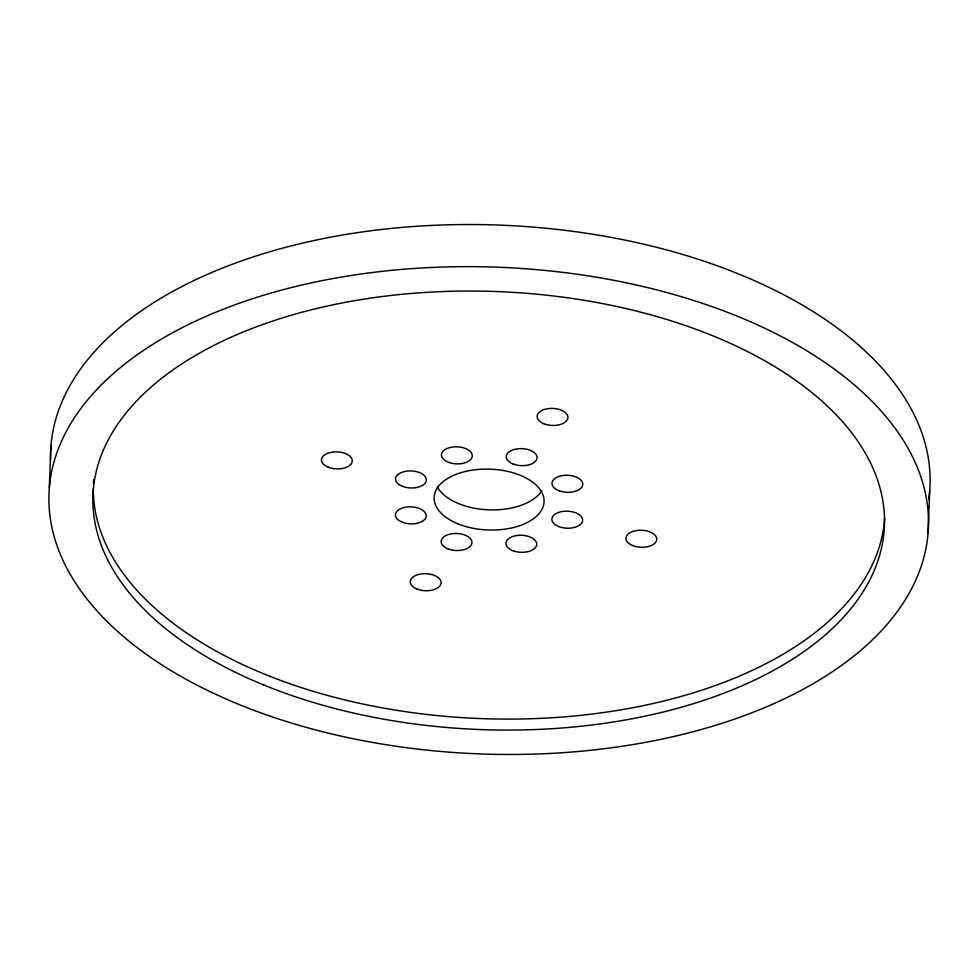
<?xml version="1.0" encoding="UTF-8"?>
<svg xmlns="http://www.w3.org/2000/svg" width="979" height="979" viewBox="0 0 979 979"><rect width="100%" height="100%" fill="white"/><g stroke="black" fill="none" stroke-linecap="round" stroke-linejoin="round"><path stroke-width="1.47" d="M49.329 487.848L50.945 445.726M928.055 533.274A440.036 243.514 2.2 0 0 286.223 288.878A440.036 243.514 2.2 0 0 251.799 709.518A440.036 243.514 2.2 0 0 928.055 533.274L929.671 491.152M541.864 490.736A55.008 30.435 2.2 0 1 488.913 509.851A55.008 30.435 2.2 0 1 437.307 486.918M884.673 518.136A396.03 219.161 2.2 0 1 482.084 718.623A396.03 219.161 2.2 0 1 93.286 489.267M93.397 483.761A396.03 219.161 2.2 0 1 93.654 479.637M50.529 459.628A440.036 243.514 2.2 0 1 505.164 225.341A440.036 243.514 2.2 0 1 928.728 499.461M457.878 523.802A55.008 30.435 2.2 0 0 543.908 503.487A55.008 30.435 2.2 0 0 465.551 471.425A55.008 30.435 2.2 0 0 457.878 523.802M558.874 526.616A15.407 8.517 2.2 0 0 582.64 520.547A15.407 8.517 2.2 0 0 560.282 511.907A15.407 8.517 2.2 0 0 558.874 526.616M559.425 490.883A15.407 8.517 2.2 0 0 582.786 484.385A15.407 8.517 2.2 0 0 559.988 476.124A15.407 8.517 2.2 0 0 559.425 490.883M513.29 464.07A15.407 8.517 2.2 0 0 537.043 458.001A15.407 8.517 2.2 0 0 514.685 449.361A15.407 8.517 2.2 0 0 513.29 464.07M448.896 462.431A15.407 8.517 2.2 0 0 472.27 455.933A15.407 8.517 2.2 0 0 449.459 447.672A15.407 8.517 2.2 0 0 448.896 462.431M402.577 486.379A15.407 8.517 2.2 0 0 426.33 480.31A15.407 8.517 2.2 0 0 403.972 471.67A15.407 8.517 2.2 0 0 402.577 486.379M402.846 522.419A15.407 8.517 2.2 0 0 426.22 515.933A15.407 8.517 2.2 0 0 403.421 507.673A15.407 8.517 2.2 0 0 402.846 522.419M448.162 548.925A15.407 8.517 2.2 0 0 471.927 542.856A15.407 8.517 2.2 0 0 449.569 534.216A15.407 8.517 2.2 0 0 448.162 548.925M513.375 550.871A15.407 8.517 2.2 0 0 536.737 544.385A15.407 8.517 2.2 0 0 513.938 536.125A15.407 8.517 2.2 0 0 513.375 550.871M543.798 423.711A15.407 8.517 2.2 0 0 567.881 418.021A15.407 8.517 2.2 0 0 545.939 409.051A15.407 8.517 2.2 0 0 543.798 423.711M328.124 467.167A15.407 8.517 2.2 0 0 352.207 461.476A15.407 8.517 2.2 0 0 330.266 452.494A15.407 8.517 2.2 0 0 328.124 467.167M416.944 589.003A15.407 8.517 2.2 0 0 441.027 583.313A15.407 8.517 2.2 0 0 419.085 574.343A15.407 8.517 2.2 0 0 416.944 589.003M632.618 545.548A15.407 8.517 2.2 0 0 656.701 539.857A15.407 8.517 2.2 0 0 634.759 530.887A15.407 8.517 2.2 0 0 632.618 545.548M263.816 685.019A396.03 219.161 2.2 0 0 883.229 538.719A396.03 219.161 2.2 0 0 319.019 307.932A396.03 219.161 2.2 0 0 263.816 685.019"/></g></svg>
